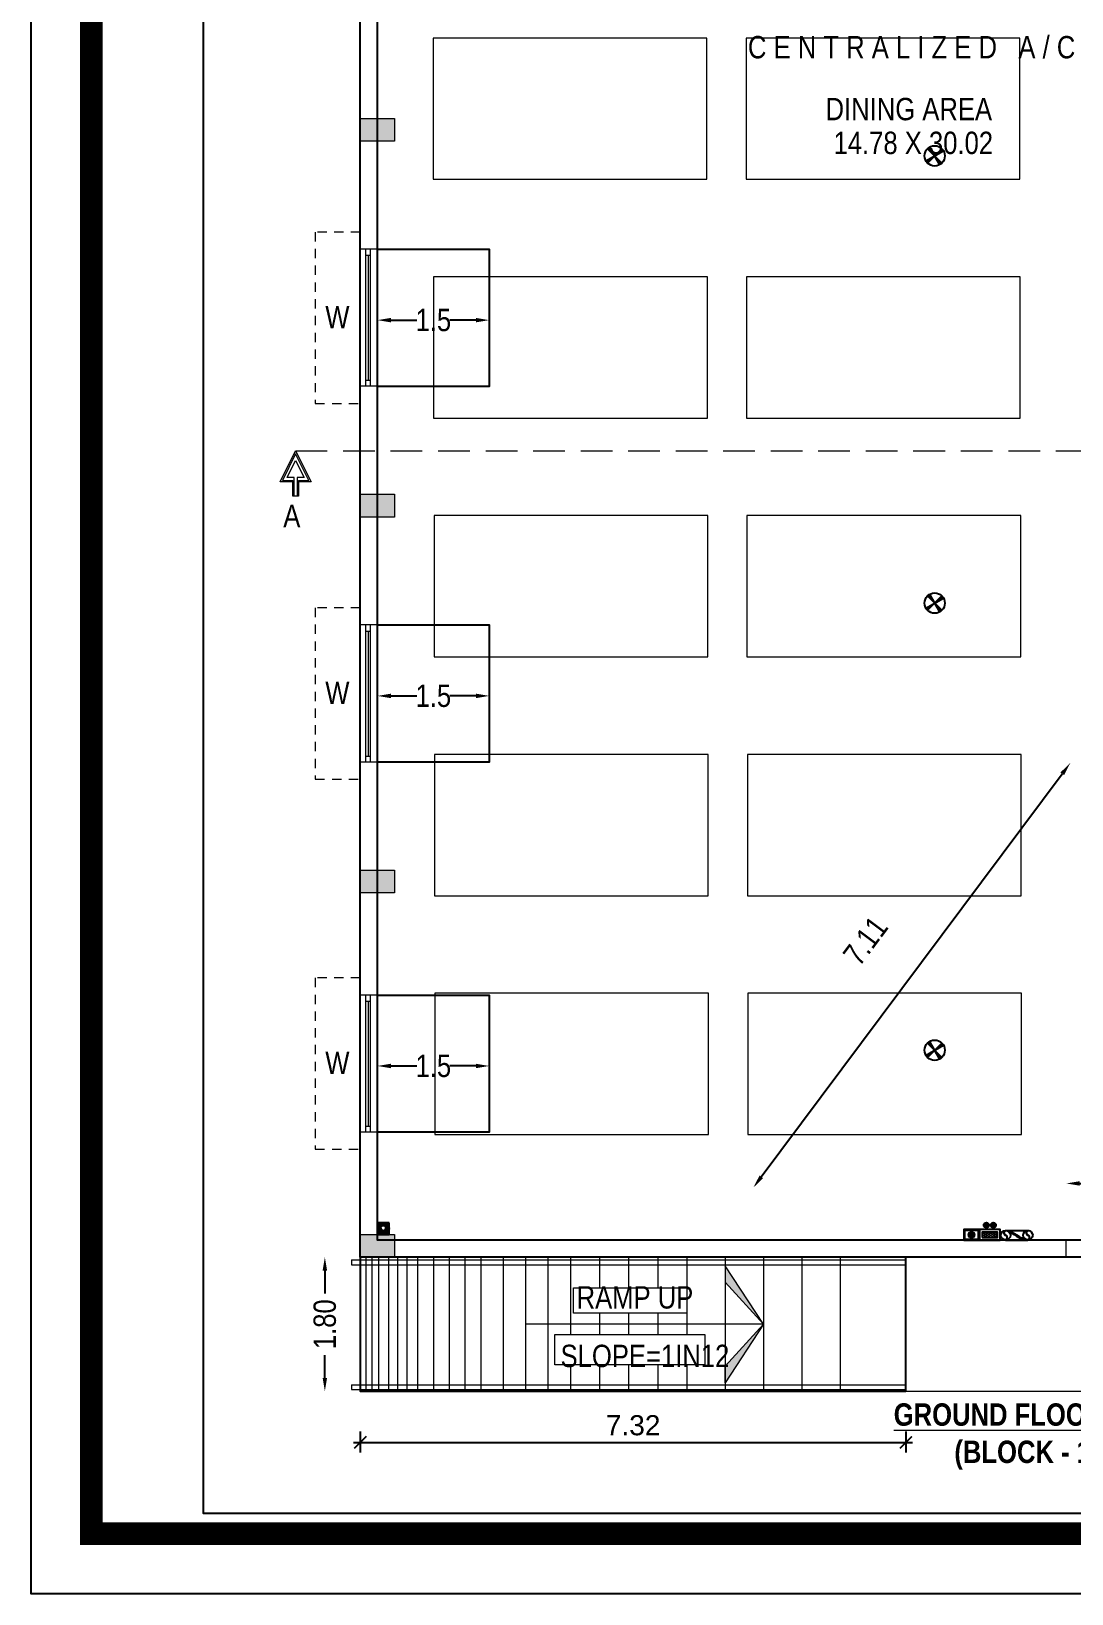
# Model space of a CAD drawing. Header units: metres. Extents: x 3750 to 6203, y 1588 to 3614.
# Drawn here: x 3750.25 to 3764.21, y 1603.83 to 1624.79 of the extents above; entities that cross this region are included whole.
import ezdxf

# ---------------------------------------------------------------- set-up
doc = ezdxf.new("R2010")
doc.units = ezdxf.units.M
doc.linetypes.add('DASHED', pattern=[0.75, 0.5, -0.25])
doc.linetypes.add('HIDDEN2', pattern=[0.1875, 0.125, -0.0625])
for name, color, linetype in [('00', 7, 'Continuous'), ('BLK_1_DA_RAMP_1', 1, 'Continuous'), ('BLK_1_FLR_0_CARPET_AREA', 14, 'Continuous'), ('BLK_1_FLR_0_EXIT_WIDTH_DOOR', 2, 'Continuous'), ('BLK_1_FLR_0_REGULAR_ROOM_1', 2, 'Continuous'), ('BLK_1_FLR_0_ROOF_AREA', 54, 'Continuous'), ('BLK_1_FLR_0_ROOM_1_LIGHT_VENTILATION_1', 2, 'Continuous'), ('DIST_EXIT', 7, 'Continuous'), ('SOLAR_PANEL', 3, 'Continuous'), ('VPORTS', 6, 'Continuous')]:
    doc.layers.add(name, color=color, linetype=linetype)
doc.styles.add('Arial-Bold', font='times.ttf')
doc.styles.get("Standard").update_dxf_attribs({"font": 'swissc.ttf'})
doc.styles.add('style2', font='swisscb.ttf')
doc.styles.add('style2a', font='swissc.ttf')
doc.styles.add('SVN', font='arial.ttf')
doc.dimstyles.new('ISO-25', dxfattribs={"dimtxt": 0.6, "dimasz": 0.18, "dimexe": 1.25, "dimexo": 0.625, "dimtad": 1, "dimdsep": 46, "dimtxsty": 'Standard', "dimcen": 0.18, "dimse1": 1, "dimse2": 1, "dimadec": 0, "dimazin": 0, "dimtfac": 1, "dimtmove": 0, "dimatfit": 3, "dimfxl": 0, "dimarcsym": 0})
doc.dimstyles.get("Standard").update_dxf_attribs({"dimtxt": 0.3, "dimasz": 0.18, "dimexe": 0.18, "dimexo": 0.0625, "dimgap": 0.09, "dimtad": 0, "dimzin": 0, "dimdsep": 46, "dimtxsty": 'style2a', "dimcen": 0.09, "dimse1": 1, "dimse2": 1, "dimadec": 0, "dimazin": 0, "dimtfac": 1, "dimtofl": 0, "dimtmove": 0, "dimatfit": 3, "dimfxl": 0, "dimtolj": 1, "dimtzin": 0, "dimarcsym": 0})
doc.dimstyles.new('STY', dxfattribs={"dimscale": 0.9, "dimtxt": 0.23, "dimasz": 0.18, "dimexe": 0.15, "dimexo": 0.6, "dimgap": 0.1, "dimtad": 1, "dimtih": 1, "dimtoh": 1, "dimzin": 0, "dimdsep": 46, "dimtxsty": 'Arial-Bold', "dimblk": 'CLOSEDBLANK', "dimcen": 0.09375, "dimdle": 0.1, "dimse1": 1, "dimse2": 1, "dimadec": 0, "dimazin": 0, "dimtfac": 1, "dimtmove": 2, "dimatfit": 2, "dimfxl": 0, "dimtolj": 1, "dimtzin": 0, "dimarcsym": 0})

# ---------------------------------------------------------------- blocks, each defined once
blk = doc.blocks.new('*D21')
at = {"layer": 'BLK_1_DA_RAMP_1', "color": 0, "lineweight": -2}
for p, q in [((3754.193945352749, 1608.164308479247), (3754.193945352749, 1607.858074713014)), ((3754.193945352749, 1606.724308479249), (3754.193945352749, 1607.030542245482))]:
    blk.add_line(p, q, dxfattribs=at)
at = {"layer": 'BLK_1_DA_RAMP_1', "color": 0}
for points in [[(3754.163945352749, 1608.164308479247), (3754.223945352749, 1608.164308479247), (3754.193945352749, 1608.344308479247)], [(3754.163945352749, 1606.724308479249), (3754.223945352749, 1606.724308479249), (3754.193945352749, 1606.544308479248)]]:
    blk.add_solid(points, dxfattribs=at)
at = {"layer": 'Defpoints', "color": 0}
for p in [(3754.669559610228, 1608.344308479247), (3754.193945352749, 1606.544308479248), (3754.669559610232, 1606.544308479248)]:
    blk.add_point(p, dxfattribs=at)
at = {"layer": 'BLK_1_DA_RAMP_1', "color": 0, "insert": (3754.193945352748, 1607.444308479246), "char_height": 0.3, "attachment_point": 5, "rotation": 90, "style": 'style2a'}
blk.add_mtext('\\A1;1.80', dxfattribs=at)
blk = doc.blocks.new('_ArchTick')
at = {"color": 0, "lineweight": 0, "const_width": 0.15}
blk.add_lwpolyline([(-0.5, -0.5), (0.5, 0.5)], dxfattribs=at)
blk = doc.blocks.new('*D47')
at = {"layer": 'BLK_1_DA_RAMP_1', "color": 0, "lineweight": -2}
for p, q in [((3754.669559610229, 1606.004308479248), (3754.669559610229, 1605.724414396261)), ((3761.989559610223, 1606.004308479248), (3761.989559610223, 1605.724414396261)), ((3754.579559610229, 1605.859414396261), (3762.079559610222, 1605.859414396261))]:
    blk.add_line(p, q, dxfattribs=at)
at = {"layer": 'Defpoints', "color": 0}
for p in [(3754.669559610229, 1606.544308479248), (3761.989559610223, 1606.544308479248), (3761.989559610223, 1605.859414396261)]:
    blk.add_point(p, dxfattribs=at)
at = {"layer": 'BLK_1_DA_RAMP_1', "color": 0, "lineweight": -2, "xscale": 0.162, "yscale": 0.162, "zscale": 0.162, "rotation": 180}
blk.add_blockref('_ArchTick', (3754.669559610229, 1605.859414396261), dxfattribs=at)
at = {"layer": 'BLK_1_DA_RAMP_1', "color": 0, "lineweight": -2, "xscale": 0.162, "yscale": 0.162, "zscale": 0.162}
blk.add_blockref('_ArchTick', (3761.989559610223, 1605.859414396261), dxfattribs=at)
at = {"layer": 'BLK_1_DA_RAMP_1', "color": 0, "insert": (3758.329559610225, 1606.087361190259), "char_height": 0.27, "attachment_point": 5, "style": 'SVN'}
blk.add_mtext('\\A1;7.32', dxfattribs=at)
blk = doc.blocks.new('*D300')
at = {"layer": 'Defpoints', "color": 0}
for p in [(3764.194159568339, 1614.973968614519), (3764.194159568339, 1614.973968614519), (3759.941972079883, 1609.277166737657)]:
    blk.add_point(p, dxfattribs=at)
at = {"layer": 'DIST_EXIT', "color": 0, "lineweight": -2}
blk.add_line((3760.049640980613, 1609.421414468367), (3764.086490667608, 1614.829720883809), dxfattribs=at)
at = {"layer": 'DIST_EXIT', "color": 0}
for points in [[(3764.062449379157, 1614.847665700597), (3764.11053195606, 1614.81177606702), (3764.194159568339, 1614.973968614519)], [(3760.025599692162, 1609.439359285156), (3760.073682269065, 1609.403469651579), (3759.941972079883, 1609.277166737657)]]:
    blk.add_solid(points, dxfattribs=at)
at = {"layer": 'DIST_EXIT', "color": 0, "insert": (3761.446218644458, 1612.589724733715), "char_height": 0.3, "attachment_point": 5, "rotation": 53.26172928693685}
blk.add_mtext('7.11', dxfattribs=at)
blk = doc.blocks.new('*D301')
at = {"layer": 'BLK_1_FLR_0_EXIT_WIDTH_DOOR', "color": 0, "lineweight": -2}
for p, q in [((3764.320286678358, 1609.333279176825), (3765.245968496537, 1609.333279176825)), ((3767.010286678355, 1609.333279176825), (3766.084604860174, 1609.333279176825))]:
    blk.add_line(p, q, dxfattribs=at)
at = {"layer": 'BLK_1_FLR_0_EXIT_WIDTH_DOOR', "color": 0}
for points in [[(3764.320286678358, 1609.363279176825), (3764.320286678358, 1609.303279176825), (3764.140286678357, 1609.333279176825)], [(3767.010286678355, 1609.363279176825), (3767.010286678355, 1609.303279176825), (3767.190286678353, 1609.333279176825)]]:
    blk.add_solid(points, dxfattribs=at)
at = {"layer": 'Defpoints', "color": 0}
for p in [(3767.190286678353, 1609.333279176825), (3764.140286678357, 1608.574308479246), (3767.190286678353, 1608.574308479246)]:
    blk.add_point(p, dxfattribs=at)
at = {"layer": 'BLK_1_FLR_0_EXIT_WIDTH_DOOR', "color": 0, "insert": (3765.665286678355, 1609.333279176825), "char_height": 0.3, "attachment_point": 5, "style": 'style2a'}
blk.add_mtext('\\A1;3.05', dxfattribs=at)
blk = doc.blocks.new('auto-sprinkler')
at = {"layer": '00'}
h = blk.add_hatch(color=161, dxfattribs=at)
h.dxf.hatch_style = 1
h.paths.add_polyline_path([(5.82e-14, -1.293e-13), (-0.0750000000000014, 0.1299038105677039, 0.0655434628151658), (-0.106066017177958, 0.1060660171780574)])
h.paths.add_polyline_path([(-1.805e-13, -6.54e-14), (0.1299038105676527, 0.0749999999999943, 0.0655434628153172), (0.1060660171779424, 0.1060660171780148)])
h.paths.add_polyline_path([(0.0749999999999432, -0.1299038105676598, 0.0655434628150144), (0.1060660171778358, -0.1060660171780774), (5.83e-14, -1.293e-13)])
h.paths.add_polyline_path([(-0.129903810567711, -0.0749999999999502, 0.0655434628151658), (-0.1060660171780645, -0.1060660171779068), (-1.804e-13, -6.53e-14)])
at = {"layer": '00', "color": 170}
for points in [[(-0.1299038105676409, -0.0749999999999098), (0.1299038105675827, 0.0749999999999538)], [(-0.1060660171781656, -0.1060660171780079), (0.1060660171777663, 0.1060660171778387)], [(0.1060660171777663, -0.1060660171780079), (-0.1060660171778245, 0.106066017177924)], [(0.0749999999999027, -0.1299038105675898), (-0.0749999999999609, 0.1299038105676338)]]:
    blk.add_lwpolyline(points, dxfattribs=at)
blk.add_circle((-2.91e-14, 2.2e-14), 0.15, dxfattribs=at)
blk = doc.blocks.new('siern')
blk.add_hatch(color=5).paths.add_polyline_path([(-0.1593222198534196, 4.061119889346909, -0.050918795279975), (-2.084215844903134, 0.0151086477926867, 0.0925672966546958), (-4.033540109677136, -4.074294274310353, -0.0032073073232835), (-4.026732467605971, -4.061119889249931, -0.0483688946395163), (-3.836825126619751, -3.704532133112332, -0.0178884246563004), (-1.736111600250296, -0.1050856800138717, 0.1175623139878069)])
at = {"layer": 'VPORTS', "lineweight": 18}
h = blk.add_hatch(color=20, dxfattribs=at)
edge = h.paths.add_edge_path()
edge.add_arc((-3.003242993894826, 5.125836620620271), 1.15591213153334, 152.305571092109, 342.6944289075761)
edge.add_arc((-1.069537870018141, 4.324869732675344), 0.947658435111645, -16.15980825423901, 151.159808253957, ccw=False)
edge.add_arc((-1.182811693612317, 4.598336933856721), 1.155912131525198, 332.3055710921348, 522.6944289076076)
edge.add_arc((-3.116516817488141, 5.399303821803434), 0.9476584351198534, 163.8401917457499, 331.159808253898, ccw=False)
h = blk.add_hatch(color=20, dxfattribs=at)
edge = h.paths.add_edge_path()
edge.add_arc((-3.003242993894497, -4.598336933864606), 1.155912131531942, 152.3055710922763, 342.6944289077433)
edge.add_arc((-1.069537870018141, -5.399303821805893), 0.947658435111645, -16.15980825423901, 151.159808253957, ccw=False)
edge.add_arc((-1.182811693611987, -5.125836620620876), 1.155912131526594, 332.3055710919675, 522.6944289074403)
edge.add_arc((-3.116516817488947, -4.324869732677806), 0.9476584351170516, 163.8401917461589, 331.1598082543069, ccw=False)
at = {"color": 1}
for points in [[(-4.186054687499563, -4.862086777240619), (-4.186054687499563, 4.862086777240619)], [(0, -4.862086777240619), (0, 4.862086777240619)]]:
    blk.add_lwpolyline(points, dxfattribs=at)
at = {"color": 5}
blk.add_lwpolyline([(-0.1593222198534196, 4.061119889346909, -0.050918795279975), (-2.084215844903134, 0.0151086477926867, 0.0925672966540532), (-4.033540109669047, -4.074294274279964, -0.0196862209365316), (-1.736111600250296, -0.1050856800138717, 0.1175623139878069)], format="xyb", close=True, dxfattribs=at)
at = {"layer": 'VPORTS', "color": 251, "lineweight": 18}
for points in [[(-4.026732467633336, 5.663053665186451, 1.095032819744272), (-1.899656831361426, 4.781990088442399, -0.8950427931265029), (-0.159322219880778, 4.061119889294785, 1.095032819744327), (-2.286397856138135, 4.942183466031565, -0.8950427931261273)], [(-4.026732467633336, -4.061119889302061, 1.095032819744272), (-1.899656831361426, -4.942183466038841, -0.8950427931265029), (-0.159322219880778, -5.663053665186451, 1.095032819744327), (-2.286397856138135, -4.781990088442399, -0.8950427931261273)]]:
    blk.add_lwpolyline(points, format="xyb", close=True, dxfattribs=at)
at = {"layer": 'VPORTS'}
for centre in [(-2.093027343749779, 4.862086777240619), (-2.093027343749779, -4.862086777240619)]:
    blk.add_circle(centre, 2.09302734375, dxfattribs=at)
at = {"layer": 'VPORTS', "lineweight": 18}
blk.add_circle((-2.093027343749779, -4.862086777240619), 2.09302734375, dxfattribs=at)
blk = doc.blocks.new('EmerLight')
h = blk.add_hatch(color=1)
edge = h.paths.add_edge_path()
edge.add_arc((0, 12.75), 2.25, 0, 360)
h = blk.add_hatch(color=1)
edge = h.paths.add_edge_path()
edge.add_arc((6, 12.75), 2.25, 0, 360)
at = {"lineweight": 18}
h = blk.add_hatch(dxfattribs=at)
h.set_pattern_fill('HONEY', color=145, scale=7.5, style=0)
h.set_pattern_definition([(0, (-23575.41711731013, -1310.215376773727), (1.40625, 0.8118988124999997), [0.9375, -1.875]), (120, (-23575.41711731013, -1310.215376773727), (-1.406249996927416, 0.8118988178218671), [0.9374999999999996, -1.874999999999999]), (59.99999999999999, (-23575.41711731013, -1310.215376773727), (3.0725816e-09, 1.623797630321865), [-1.875, 0.9375])])
h.paths.add_polyline_path([(-3.75, 2.25), (9.75, 2.25), (9.75, 6.75), (-3.75, 6.75)])
for points in [[(-0.375, 9), (0.375, 9), (0.375, 10.53147008133764, -0.083920216900384), (-0.375, 10.53147008133764)], [(6.375, 10.53147008133764, -0.083920216900384), (5.625, 10.53147008133764), (5.625, 9), (6.375, 9)]]:
    blk.add_hatch(color=171).paths.add_polyline_path(points)
at = {"color": 5}
for points in [[(-6, 0), (12, 0), (12, 9), (-6, 9)], [(-3.75, 2.25), (9.75, 2.25), (9.75, 6.75), (-3.75, 6.75)]]:
    blk.add_lwpolyline(points, close=True, dxfattribs=at)
at = {"color": 171}
for points in [[(-0.375, 10.53147008133766), (-0.375, 9)], [(0.375, 10.53147008133766), (0.375, 9)], [(5.625, 10.53147008133766), (5.625, 9)], [(6.375, 10.53147008133766), (6.375, 9)]]:
    blk.add_lwpolyline(points, dxfattribs=at)
at = {"color": 1}
for centre in [(0, 12.75), (6, 12.75)]:
    blk.add_circle(centre, 2.25, dxfattribs=at)
blk = doc.blocks.new('switch1')
for points in [[(-7.875, 10.34466991411068), (-7.5, 9.96966991411068), (-7.5, 2.030330085889318), (-7.875, 1.655330085889318)], [(7.344669914111362, 10.87500000000051), (6.969669914111362, 10.5), (-6.969669914111362, 10.50000000000051), (-7.344669914111362, 10.875)], [(-7.344669914111362, 1.124999999999487), (-6.969669914111362, 1.5), (6.969669914111362, 1.499999999999485), (7.344669914111362, 1.125)], [(7.875, 1.655330085889318), (7.5, 2.030330085889318), (7.5, 9.96966991411068), (7.875, 10.34466991411068)]]:
    blk.add_hatch(color=254).paths.add_polyline_path(points)
h = blk.add_hatch(color=20)
edge = h.paths.add_edge_path()
edge.add_arc((0, 6), 3.75, 0, 360)
edge = h.paths.add_edge_path(flags=17)
edge.add_arc((0, 6), 2.25, 0, 360)
h = blk.add_hatch()
h.set_pattern_fill('ANSI31', color=1, scale=0.3, style=0)
h.set_pattern_definition([(45, (0, 0), (-0.6735192090801866, 0.6735192090801866), [])])
edge = h.paths.add_edge_path()
edge.add_arc((0, 6), 2.25, 0, 360)
at = {"color": 7, "lineweight": 25}
blk.add_lwpolyline([(-9, 0), (9, 0), (9, 12), (-9, 12)], close=True, dxfattribs=at)
at = {"color": 7, "lineweight": 20}
for points in [[(-7.875, 10.34466991411068), (-7.5, 9.96966991411068), (-7.5, 2.030330085889318), (-7.875, 1.655330085889318)], [(7.344669914111362, 10.87500000000051), (6.969669914111362, 10.5), (-6.969669914111362, 10.50000000000051), (-7.344669914111362, 10.875)], [(-7.344669914111362, 1.124999999999487), (-6.969669914111362, 1.5), (6.969669914111362, 1.499999999999485), (7.344669914111362, 1.125)], [(7.875, 1.655330085889318), (7.5, 2.030330085889318), (7.5, 9.96966991411068), (7.875, 10.34466991411068)]]:
    blk.add_lwpolyline(points, close=True, dxfattribs=at)
at = {"color": 20, "lineweight": 5}
for radius in [3.75, 2.25]:
    blk.add_circle((0, 6), radius, dxfattribs=at)
blk = doc.blocks.new('firehose')
for color, points in [(1, [(17.86590924663701, -33.80699138375383, -0.116019250224305), (19.87579712504467, -42.77884124641268, 8.409187339897612), (14.59864054587834, -51.09568462217719), (14.77462580959121, -50.77462580962811, 0.1304771358826283), (16.87429619267437, -42.26563069466236, -8.334124280871839)]), (1, [(14.77462580960812, -50.77462580959722), (16.97056274847867, -52.97056274847321, 1.016121270503578), (-17.69770766127203, -32.71501239939127, 0.1199886114363758), (-17.22691750119171, -41.21855472397618, -1.237160893247075)]), (46, [(11.7215557009913, -56.1764135710655), (11.1782557328388, -55.44013883738443), (13.28999017388378, -53.48312164735034), (14.77462580960855, -50.77462580959764), (16.97056274848546, -52.97056274848), (14.64841727244311, -54.01667111922507)])]:
    blk.add_hatch(color=color).paths.add_polyline_path(points)
at = {"color": 240}
blk.add_lwpolyline([(-36, -72), (36, -72), (36, 0), (-36, 0)], close=True, dxfattribs=at)
at = {"color": 46}
blk.add_lwpolyline([(11.7215557009913, -56.1764135710655), (11.1782557328388, -55.44013883738443), (13.28999017388378, -53.48312164735034), (14.77462580960855, -50.77462580959764), (16.97056274848546, -52.97056274848), (14.64841727244311, -54.01667111922507)], close=True, dxfattribs=at)
at = {"color": 240}
for radius in [36, 33, 30, 27, 24]:
    blk.add_circle((0, -36), radius, dxfattribs=at)
for centre, radius, start, end in [((0, -36), 21, 341.1675392881562, 315.0000000001473), ((0, -36), 18, 6.997948917371504, 339.6294282853439), ((-0.2015950538298057, -42.56555608450435), 20.07852502711841, 328.7873606831993, 150.6199113101466), ((-0.2015950538298057, -42.56555608450435), 17.0785250271184, 331.2710783775393, 175.476322851673)]:
    blk.add_arc(centre, radius, start, end, dxfattribs=at)
blk = doc.blocks.new('*D544')
at = {"layer": 'BLK_1_FLR_0_ROOM_1_LIGHT_VENTILATION_1', "color": 0, "lineweight": -2}
for p, q in [((3755.079559610229, 1615.874973160168), (3755.426605064775, 1615.874973160168)), ((3756.21955961023, 1615.874973160168), (3755.872514155684, 1615.874973160168))]:
    blk.add_line(p, q, dxfattribs=at)
at = {"layer": 'BLK_1_FLR_0_ROOM_1_LIGHT_VENTILATION_1', "color": 0}
for points in [[(3755.079559610229, 1615.904973160168), (3755.079559610229, 1615.844973160168), (3754.89955961023, 1615.874973160168)], [(3756.21955961023, 1615.904973160168), (3756.21955961023, 1615.844973160168), (3756.39955961023, 1615.874973160168)]]:
    blk.add_solid(points, dxfattribs=at)
at = {"layer": 'Defpoints', "color": 0}
for p in [(3754.89955961023, 1615.906409698446), (3754.89955961023, 1615.874973160168), (3756.39955961023, 1615.906409698446)]:
    blk.add_point(p, dxfattribs=at)
at = {"layer": 'BLK_1_FLR_0_ROOM_1_LIGHT_VENTILATION_1', "color": 0, "insert": (3755.64955961023, 1615.874973160168), "char_height": 0.3, "attachment_point": 5}
blk.add_mtext('1.5', dxfattribs=at)
blk = doc.blocks.new('*D545')
at = {"layer": 'BLK_1_FLR_0_ROOM_1_LIGHT_VENTILATION_1', "color": 0, "lineweight": -2}
for p, q in [((3755.079559610229, 1610.909506645905), (3755.426605064775, 1610.909506645905)), ((3756.21955961023, 1610.909506645905), (3755.872514155684, 1610.909506645905))]:
    blk.add_line(p, q, dxfattribs=at)
at = {"layer": 'BLK_1_FLR_0_ROOM_1_LIGHT_VENTILATION_1', "color": 0}
for points in [[(3755.079559610229, 1610.939506645905), (3755.079559610229, 1610.879506645905), (3754.89955961023, 1610.909506645905)], [(3756.21955961023, 1610.939506645905), (3756.21955961023, 1610.879506645905), (3756.39955961023, 1610.909506645905)]]:
    blk.add_solid(points, dxfattribs=at)
at = {"layer": 'Defpoints', "color": 0}
for p in [(3754.89955961023, 1610.940943184185), (3756.39955961023, 1610.940943184185), (3754.89955961023, 1610.909506645905)]:
    blk.add_point(p, dxfattribs=at)
at = {"layer": 'BLK_1_FLR_0_ROOM_1_LIGHT_VENTILATION_1', "color": 0, "insert": (3755.64955961023, 1610.909506645905), "char_height": 0.3, "attachment_point": 5}
blk.add_mtext('1.5', dxfattribs=at)
blk = doc.blocks.new('*D546')
at = {"layer": 'BLK_1_FLR_0_ROOM_1_LIGHT_VENTILATION_1', "color": 0, "lineweight": -2}
for p, q in [((3755.079578206359, 1620.916639826833), (3755.426623660906, 1620.916639826833)), ((3756.219578206361, 1620.916639826833), (3755.872532751816, 1620.916639826833))]:
    blk.add_line(p, q, dxfattribs=at)
at = {"layer": 'BLK_1_FLR_0_ROOM_1_LIGHT_VENTILATION_1', "color": 0}
for points in [[(3755.079578206359, 1620.946639826833), (3755.079578206359, 1620.886639826833), (3754.899578206361, 1620.916639826833)], [(3756.219578206361, 1620.946639826833), (3756.219578206361, 1620.886639826833), (3756.399578206361, 1620.916639826833)]]:
    blk.add_solid(points, dxfattribs=at)
at = {"layer": 'Defpoints', "color": 0}
for p in [(3754.899578206361, 1620.948076365112), (3754.899578206361, 1620.916639826833), (3756.399578206361, 1620.948076365112)]:
    blk.add_point(p, dxfattribs=at)
at = {"layer": 'BLK_1_FLR_0_ROOM_1_LIGHT_VENTILATION_1', "color": 0, "insert": (3755.649578206361, 1620.916639826833), "char_height": 0.3, "attachment_point": 5}
blk.add_mtext('1.5', dxfattribs=at)

msp = doc.modelspace()

# ---------------------------------------------------------------- hatches: boundary and pattern name
at = {"lineweight": 18, "ltscale": 10}
h = msp.add_hatch(color=256, dxfattribs=at)
h.dxf.hatch_style = 1
h.paths.add_polyline_path([(3754.669559610235, 1623.621708784054), (3754.669559610235, 1623.316908174436), (3755.126760524639, 1623.316908174436), (3755.126760524639, 1623.621708784054)])
h = msp.add_hatch(color=256, dxfattribs=at)
h.dxf.hatch_style = 1
h.paths.add_polyline_path([(3754.669559610229, 1618.580042117389), (3754.669559610229, 1618.27524150777), (3755.126760524632, 1618.27524150777), (3755.126760524632, 1618.580042117389)])
h = msp.add_hatch(color=256, dxfattribs=at)
h.dxf.hatch_style = 1
h.paths.add_polyline_path([(3754.669559610229, 1613.538375450723), (3754.669559610229, 1613.233574841103), (3755.126760524632, 1613.233574841103), (3755.126760524632, 1613.538375450723)])
h = msp.add_hatch(color=256, dxfattribs=at)
h.dxf.hatch_style = 1
h.paths.add_polyline_path([(3754.669559610234, 1608.649109088865), (3754.669559610234, 1608.344308479247), (3755.126760524637, 1608.344308479247), (3755.126760524637, 1608.649109088865)])
at = {"linetype": 'Continuous', "lineweight": 18}
h = msp.add_hatch(color=256, dxfattribs=at)
h.dxf.hatch_style = 1
h.paths.add_polyline_path([(3760.080107906259, 1607.44430847925), (3759.566126970771, 1608.225927446246), (3759.566126970776, 1608.007790364242)])
h.paths.add_polyline_path([(3760.080107906259, 1607.44430847925), (3759.566126970771, 1606.880826594248), (3759.566126970771, 1606.656307575101)])

# ---------------------------------------------------------------- linework, layer by layer
for p, q in [((3754.669559610226, 1657.114307443819), (3754.669559610226, 1608.344308479247)), ((3754.899559610223, 1650.55430744382), (3754.899559610225, 1608.574308479246)), ((3754.899559610225, 1608.574308479246), (3764.140286678362, 1608.574308479246)), ((3764.140286678357, 1608.344308479247), (3764.140286678357, 1608.574308479246)), ((3754.549815492158, 1608.307264128691), (3761.989559610223, 1608.307264128687)), ((3754.549815492158, 1608.307264128691), (3754.549815492158, 1608.242152789911)), ((3754.549815492158, 1608.242152789911), (3761.989559610223, 1608.242152789911)), ((3754.669559610226, 1608.344308479247), (3769.90558704227, 1608.344308479247)), ((3754.669559610229, 1608.344308479247), (3761.989559610223, 1608.344308479247)), ((3754.669559610226, 1608.344308479247), (3754.669559610229, 1606.544308479248)), ((3754.745458090394, 1608.344308479247), (3754.745458090394, 1606.544308479248)), ((3754.823591696921, 1608.344308479247), (3754.823591696921, 1606.544308479248)), ((3754.912887247245, 1608.344308479247), (3754.912887247245, 1606.544308479248)), ((3755.046830572734, 1608.344308479247), (3755.046830572734, 1606.544308479248)), ((3755.169611954416, 1608.344308479247), (3755.169611954416, 1606.544308479248)), ((3755.292393336109, 1608.344308479247), (3755.292393336109, 1606.544308479248)), ((3755.437498605382, 1608.344308479247), (3755.437498605382, 1606.544308479248)), ((3755.649575537399, 1608.344308479247), (3755.649575537399, 1606.544308479248)), ((3755.861652469415, 1608.344308479247), (3755.861652469415, 1606.544308479248)), ((3756.073729401432, 1608.344308479247), (3756.073729401432, 1606.544308479248)), ((3756.28580633345, 1608.344308479247), (3756.28580633345, 1606.544308479248)), ((3756.586191705115, 1608.344308479247), (3756.586191705115, 1606.544308479248)), ((3756.88657707678, 1608.344308479247), (3756.88657707678, 1606.544308479248)), ((3757.186962448447, 1608.344308479247), (3757.186962448447, 1606.544308479248)), ((3757.487347820113, 1608.344308479247), (3757.487347820113, 1607.306385192702)), ((3757.878547373906, 1608.344308479247), (3757.878547373906, 1607.933769958459)), ((3758.269746927698, 1608.344308479247), (3758.269746927698, 1607.933769958459)), ((3758.66094648149, 1608.344308479247), (3758.66094648149, 1607.933769958459)), ((3759.052146035283, 1608.344308479247), (3759.052146035283, 1607.306385192702)), ((3759.566126970771, 1608.344308479247), (3759.566126970771, 1606.544308479248)), ((3760.080107906259, 1607.44430847925), (3759.566126970771, 1608.225927446246)), ((3760.080107906259, 1608.344308479247), (3760.080107906259, 1606.544308479248)), ((3760.594088841747, 1608.344308479247), (3760.594088841747, 1606.544308479248)), ((3761.108069777235, 1608.344308479247), (3761.108069777235, 1606.544308479248)), ((3761.989559610223, 1608.344308479247), (3761.989559610223, 1606.544308479248)), ((3759.566126970776, 1608.007790364242), (3760.080107906259, 1607.44430847925)), ((3757.878547373906, 1607.591356451508), (3757.878547373906, 1607.306385192702)), ((3758.269746927698, 1607.591356451508), (3758.269746927698, 1607.306385192702)), ((3758.66094648149, 1607.591356451508), (3758.66094648149, 1607.306385192702)), ((3760.080107906259, 1607.44430847925), (3756.88657707678, 1607.44430847925)), ((3760.080107906259, 1607.44430847925), (3759.566126970771, 1606.656307575101)), ((3759.566126970776, 1606.880826594252), (3760.080107906259, 1607.44430847925)), ((3757.487347820113, 1606.897341715167), (3757.487347820113, 1606.544308479248)), ((3757.878547373906, 1606.897341715167), (3757.878547373906, 1606.544308479248)), ((3758.269746927698, 1606.897341715167), (3758.269746927698, 1606.544308479248)), ((3758.66094648149, 1606.897341715167), (3758.66094648149, 1606.544308479248)), ((3759.052146035283, 1606.897341715167), (3759.052146035283, 1606.544308479248)), ((3759.566126970771, 1606.656307575101), (3759.566126970776, 1606.880826594252)), ((3754.549815492158, 1606.632946989941), (3761.989559610223, 1606.632946989941)), ((3754.549815492158, 1606.632946989941), (3754.549815492158, 1606.567835651162)), ((3754.549815492158, 1606.567835651162), (3761.989559610223, 1606.567835651162)), ((3754.669559610229, 1606.544308479248), (3761.989559610223, 1606.544308479248)), ((3761.989559610223, 1606.544308479248), (3769.448386127864, 1606.544308479248))]:
    msp.add_line(p, q, dxfattribs=at)
at = {"lineweight": 18}
for p, q in [((3754.899578206361, 1621.868076365112), (3754.670977749162, 1621.868076365112)), ((3754.743543379778, 1620.028873926712), (3754.743543379778, 1621.868076365112)), ((3754.807541470138, 1620.028873926712), (3754.807541470138, 1621.868076365112)), ((3754.743543379778, 1621.786866213928), (3754.807541470138, 1621.786866213928)), ((3754.899578206361, 1620.028873926712), (3754.670977749162, 1620.028873926712)), ((3754.743543379778, 1620.110084077895), (3754.807541470138, 1620.110084077895)), ((3754.899578206361, 1616.826409698446), (3754.670977749162, 1616.826409698446)), ((3754.743543379778, 1614.987207260045), (3754.743543379778, 1616.826409698446)), ((3754.807541470138, 1614.987207260045), (3754.807541470138, 1616.826409698446)), ((3754.743543379778, 1616.745199547263), (3754.807541470138, 1616.745199547263)), ((3754.899578206361, 1614.987207260045), (3754.670977749162, 1614.987207260045)), ((3754.743543379778, 1615.068417411229), (3754.807541470138, 1615.068417411229)), ((3754.899578206385, 1611.860943184185), (3754.670977749184, 1611.860943184185)), ((3754.743543379799, 1610.021740745783), (3754.743543379799, 1611.860943184185)), ((3754.743543379799, 1611.779733033001), (3754.807541470159, 1611.779733033001)), ((3754.807541470159, 1610.021740745783), (3754.807541470159, 1611.860943184185)), ((3754.743543379799, 1610.102950896967), (3754.807541470159, 1610.102950896967)), ((3754.899578206385, 1610.021740745783), (3754.670977749184, 1610.021740745783))]:
    msp.add_line(p, q, dxfattribs=at)
at = {"linetype": 'ByBlock', "lineweight": 18}
for p, q in [((3753.594315643853, 1618.748120733549), (3753.80131890198, 1619.162127249801)), ((3753.80131890198, 1619.162127249801), (3754.009563893323, 1618.747353300214)), ((3753.7629472353, 1618.747353300214), (3753.593073910635, 1618.747353300214)), ((3753.7629472353, 1618.553832975885), (3753.7629472353, 1618.747353300214)), ((3754.009563893323, 1618.747353300214), (3753.839690568646, 1618.747353300214)), ((3753.839690568646, 1618.747353300214), (3753.839690568646, 1618.553832975885)), ((3753.839690568646, 1618.553832975885), (3753.7629472353, 1618.553832975885))]:
    msp.add_line(p, q, dxfattribs=at)
at = {"linetype": 'DASHED', "lineweight": 18, "ltscale": 0.85}
msp.add_line((3753.80131890198, 1619.162127249801), (3772.001807446992, 1619.162127249801), dxfattribs=at)
for points in [[(3750.254882506671, 1603.828065971189), (3750.254882506671, 1687.717815971189), (3868.857632506671, 1687.717815971189), (3868.857632506671, 1603.828065971189)], [(3750.254882506671, 1687.717691373953), (3868.857632506671, 1687.717566776717), (3868.857632506671, 1603.828065971189), (3750.254882506671, 1603.828190568425)]]:
    msp.add_lwpolyline(points, close=True)
at = {"const_width": 0.3035954407884729}
msp.add_lwpolyline([(3751.05946406353, 1604.632772125284), (3868.053050949807, 1604.632647528048), (3868.053050949807, 1686.912985219856), (3751.05946406353, 1686.913109817092)], close=True, dxfattribs=at)
at = {"ltscale": 0.01}
msp.add_lwpolyline([(3752.565897397365, 1661.688118417923), (3773.537402834164, 1661.688118417923), (3773.537402834164, 1604.90315768176), (3752.565897397365, 1604.90315768176)], close=True, dxfattribs=at)
at = {"lineweight": 18, "ltscale": 10}
for points in [[(3754.669559610235, 1623.621708784054), (3755.126760524639, 1623.621708784054), (3755.126760524639, 1623.316908174436), (3754.669559610235, 1623.316908174436)], [(3754.669559610229, 1618.580042117389), (3755.126760524632, 1618.580042117389), (3755.126760524632, 1618.27524150777), (3754.669559610229, 1618.27524150777)], [(3754.669559610229, 1613.538375450723), (3755.126760524632, 1613.538375450723), (3755.126760524632, 1613.233574841103), (3754.669559610229, 1613.233574841103)], [(3754.669559610234, 1608.649109088865), (3755.126760524637, 1608.649109088865), (3755.126760524637, 1608.344308479247), (3754.669559610234, 1608.344308479247)]]:
    msp.add_lwpolyline(points, close=True, dxfattribs=at)
at = {"linetype": 'HIDDEN2', "lineweight": 18}
for points in [[(3754.66957820636, 1622.098076365112), (3754.065687224883, 1622.098076365112), (3754.065687224883, 1619.798873926711), (3754.66957820636, 1619.798873926711)], [(3754.66957820636, 1617.056409698445), (3754.065687224883, 1617.056409698445), (3754.065687224883, 1614.757207260046), (3754.66957820636, 1614.757207260046)], [(3754.669578206382, 1612.090943184184), (3754.065687224905, 1612.090943184184), (3754.065687224905, 1609.791740745784), (3754.669578206382, 1609.791740745784)]]:
    msp.add_lwpolyline(points, dxfattribs=at)
at = {"lineweight": 18, "const_width": 0.0190500381}
for points in [[(3754.77554242496, 1620.110084077895), (3754.77554242496, 1621.786866213928)], [(3754.77554242496, 1615.068417411229), (3754.77554242496, 1616.745199547263)], [(3754.775542424982, 1610.102950896967), (3754.775542424982, 1611.779733033001)]]:
    msp.add_lwpolyline(points, dxfattribs=at)
at = {"linetype": 'ByBlock', "lineweight": 18}
for points in [[(3753.80131890198, 1619.120942455356), (3753.624117241074, 1618.766539133552), (3753.7629472353, 1618.766539133552), (3753.7629472353, 1618.748120733549)], [(3753.839690568646, 1618.747353300214), (3753.839690568646, 1618.766539133552), (3753.97852056288, 1618.766539133552), (3753.80131890198, 1619.120942455356)], [(3753.782133068643, 1618.553832975885), (3753.782133068643, 1618.804910800224), (3753.686203901955, 1618.804910800224), (3753.80131890198, 1619.035140800266), (3753.916433901992, 1618.804910800224), (3753.820504735312, 1618.804910800224), (3753.820504735312, 1618.785724966889), (3753.820504735312, 1618.553832975885)]]:
    msp.add_lwpolyline(points, dxfattribs=at)
at = {"linetype": 'Continuous', "lineweight": 18}
for points in [[(3757.531442477338, 1607.933769958459), (3759.052146035286, 1607.933769958459), (3759.052146035286, 1607.591356451508), (3757.531442477338, 1607.591356451508)], [(3757.277451307426, 1607.306385192702), (3759.291005221895, 1607.306385192702), (3759.291005221895, 1606.897341715167), (3757.277451307426, 1606.897341715167)]]:
    msp.add_lwpolyline(points, close=True, dxfattribs=at)
at = {"layer": 'BLK_1_DA_RAMP_1'}
msp.add_lwpolyline([(3761.989559610223, 1608.344308479247), (3754.669559610229, 1608.344308479247), (3754.669559610229, 1606.544308479248), (3761.989559610223, 1606.544308479248)], close=True, dxfattribs=at)
at = {"layer": 'BLK_1_FLR_0_CARPET_AREA'}
msp.add_lwpolyline([(3769.675587042267, 1608.574308479246), (3754.899559610223, 1608.574308479246), (3754.899559610223, 1638.594308479242), (3769.675587042267, 1638.594308479242)], close=True, dxfattribs=at)
at = {"layer": 'BLK_1_FLR_0_REGULAR_ROOM_1', "color": 2}
msp.add_lwpolyline([(3769.675587042267, 1608.574308479246), (3754.899559610223, 1608.574308479246), (3754.899559610223, 1638.594308479242), (3769.675587042267, 1638.594308479242)], close=True, dxfattribs=at)
at = {"layer": 'BLK_1_FLR_0_ROOF_AREA', "ltscale": 0.01}
msp.add_lwpolyline([(3754.669559610226, 1657.114307443819), (3768.385587042266, 1657.114307443813), (3768.385587042266, 1638.824308479243), (3769.90558704227, 1638.824308479243), (3769.905587042271, 1608.344308479247), (3754.669559610225, 1608.344308479247)], close=True, dxfattribs=at)
at = {"layer": 'BLK_1_FLR_0_ROOM_1_LIGHT_VENTILATION_1'}
for points in [[(3754.899578206361, 1621.868076365112), (3756.399578206361, 1621.868076365112), (3756.399578206361, 1620.028076365112), (3754.899578206361, 1620.028076365112)], [(3754.89955961023, 1616.826409698446), (3756.39955961023, 1616.826409698446), (3756.39955961023, 1614.986409698447), (3754.89955961023, 1614.986409698447)], [(3754.89955961023, 1611.860943184185), (3756.39955961023, 1611.860943184185), (3756.39955961023, 1610.020943184184), (3754.89955961023, 1610.020943184184)]]:
    msp.add_lwpolyline(points, close=True, dxfattribs=at)
at = {"layer": 'SOLAR_PANEL', "color": 3, "linetype": 'ByBlock', "lineweight": 18}
for points in [[(3755.647964509404, 1622.806134051959), (3759.319964509407, 1622.806134051959), (3759.319964509407, 1624.702134051959), (3755.647964509404, 1624.702134051959), (3755.647964509404, 1622.806134051959)], [(3759.845632158543, 1622.806134051959), (3763.517632158547, 1622.806134051959), (3763.517632158547, 1624.702134051959), (3759.845632158543, 1624.702134051959), (3759.845632158543, 1622.806134051959)], [(3755.653644415487, 1619.602184705145), (3759.32564441549, 1619.602184705145), (3759.32564441549, 1621.498184705145), (3755.653644415487, 1621.498184705145), (3755.653644415487, 1619.602184705145)], [(3759.851312064626, 1619.602184705145), (3763.523312064629, 1619.602184705145), (3763.523312064629, 1621.498184705145), (3759.851312064626, 1621.498184705145), (3759.851312064626, 1619.602184705145)], [(3755.65932432157, 1616.398235358331), (3759.331324321574, 1616.398235358331), (3759.331324321574, 1618.294235358331), (3755.65932432157, 1618.294235358331), (3755.65932432157, 1616.398235358331)], [(3759.856991970711, 1616.398235358331), (3763.528991970713, 1616.398235358331), (3763.528991970713, 1618.294235358331), (3759.856991970711, 1618.294235358331), (3759.856991970711, 1616.398235358331)], [(3755.665004227652, 1613.194286011517), (3759.337004227657, 1613.194286011517), (3759.337004227657, 1615.090286011517), (3755.665004227652, 1615.090286011517), (3755.665004227652, 1613.194286011517)], [(3759.862671876792, 1613.194286011517), (3763.534671876796, 1613.194286011517), (3763.534671876796, 1615.090286011517), (3759.862671876792, 1615.090286011517), (3759.862671876792, 1613.194286011517)], [(3755.670684133735, 1609.990336664704), (3759.34268413374, 1609.990336664704), (3759.34268413374, 1611.886336664704), (3755.670684133735, 1611.886336664704), (3755.670684133735, 1609.990336664704)], [(3759.868351782876, 1609.990336664704), (3763.540351782879, 1609.990336664704), (3763.540351782879, 1611.886336664704), (3759.868351782876, 1611.886336664704), (3759.868351782876, 1609.990336664704)]]:
    msp.add_lwpolyline(points, dxfattribs=at)

# ---------------------------------------------------------------- block references
for name, p, xscale, yscale, zscale in [('auto-sprinkler', (3762.375414450447, 1623.120313598993), 0.9078596091205212, 0.9078596091205212, 0.9078596091205212), ('auto-sprinkler', (3762.375414450447, 1617.120313598993), 0.9078596091205212, 0.9078596091205212, 0.9078596091205212), ('auto-sprinkler', (3762.375414450447, 1611.120313598993), 0.9078596091205212, 0.9078596091205212, 0.9078596091205212), ('switch1', (3762.870109385441, 1608.574308479246), 0.0117463396757522, 0.0117463396757522, 0.0117463396757522), ('EmerLight', (3763.06893459293, 1608.574308479246), 0.0155180250680052, 0.0155180250680052, 0.0155180250680052)]:
    msp.add_blockref(name, p, dxfattribs=dict(xscale=xscale, yscale=yscale, zscale=zscale))
for name, p, xscale, yscale, zscale, rotation in [('firehose', (3754.977150550981, 1608.649109088865), 0.0021553039098793, 0.0021553039098793, 0.0021553039098793, 180), ('siern', (3763.47617280914, 1608.574308479246), 0.0307992739753583, 0.0307992739753583, 0.0307992739753583, 270)]:
    msp.add_blockref(name, p, dxfattribs=dict(xscale=xscale, yscale=yscale, zscale=zscale, rotation=rotation))

# ---------------------------------------------------------------- texts
at = {"lineweight": 18, "style": 'style2a'}
for s, p in [('C E N T R A L I Z E D   A / C', (3759.870035597089, 1624.429169945148)), ('DINING AREA', (3760.911563982278, 1623.598782072425)), ('14.78 X 30.02', (3761.018547591631, 1623.145400618684)), ('W', (3754.199831479482, 1620.807268349876)), ('A', (3753.635877190173, 1618.138680613111)), ('W', (3754.199831479482, 1615.76560168321)), ('W', (3754.199831479503, 1610.80013516895)), ('RAMP UP', (3757.571786553818, 1607.654679077676))]:
    msp.add_text(s, height=0.3, dxfattribs=at).set_placement(p)
at = {"lineweight": 18, "insert": (3760.267426438573, 1606.38259368354), "char_height": 0.3, "width": 6.773665291131103, "attachment_point": 1, "style": 'style2'}
msp.add_mtext('\\A1;{\\W8.15356;\\L  \\W1;GROUND FLOOR PLAN\\P\\W8.27555;\\l   }(BLOCK - 1)', dxfattribs=at)
at = {"layer": 'BLK_1_DA_RAMP_1', "insert": (3757.356349539304, 1607.169129917743), "char_height": 0.3, "width": 2.279918144611186, "attachment_point": 1, "style": 'style2a'}
msp.add_mtext('SLOPE=1IN12', dxfattribs=at)

# ---------------------------------------------------------------- dimensions: what is measured, and where the dimension line sits
at = {"layer": 'BLK_1_DA_RAMP_1', "color": 2}
dim = msp.add_linear_dim(base=(3754.193945352749, 1606.544308479248), p1=(3754.669559610226, 1608.344308479247), p2=(3754.669559610229, 1606.544308479248), angle=90, dimstyle='Standard', override={"dimtxt": 0.3, "dimdec": 2, "dimtxsty": 'style2a'}, dxfattribs=at)
dim.commit()
dim.dimension.update_dxf_attribs({"geometry": '*D21', "text_midpoint": (3754.193945352748, 1607.444308479246)})
at = {"layer": 'BLK_1_DA_RAMP_1', "color": 1}
dim = msp.add_aligned_dim(p1=(3754.669559610229, 1606.544308479248), p2=(3761.989559610223, 1606.544308479248), distance=-0.6848940829870571, dimstyle='STY', override={"dimtxt": 0.3, "dimtxsty": 'SVN', "dimblk1": 'ArchTick', "dimblk2": 'ArchTick', "dimsah": 1, "dimse1": 0, "dimse2": 0, "dimfxl": 0.23, "dimfxlon": 1, "dimtfill": 1, "dimarcsym": 1}, dxfattribs=at)
dim.commit()
dim.dimension.update_dxf_attribs({"geometry": '*D47', "text_midpoint": (3758.329559610225, 1606.087361190259)})
at = {"layer": 'BLK_1_FLR_0_EXIT_WIDTH_DOOR'}
dim = msp.add_linear_dim(base=(3767.190286678353, 1609.333279176825), p1=(3764.140286678357, 1608.574308479246), p2=(3767.190286678353, 1608.574308479246), dimstyle='Standard', override={"dimtxt": 0.3, "dimdec": 2, "dimtxsty": 'style2a'}, dxfattribs=at)
dim.commit()
dim.dimension.update_dxf_attribs({"geometry": '*D301', "text_midpoint": (3765.665286678355, 1609.333279176825)})
at = {"layer": 'BLK_1_FLR_0_ROOM_1_LIGHT_VENTILATION_1', "color": 232}
for base, p1, p2, picture, middle in [((3754.899578206361, 1620.916639826833), (3756.399578206361, 1620.948076365112), (3754.899578206361, 1620.948076365112), '*D546', (3755.649578206361, 1620.916639826833)), ((3754.89955961023, 1615.874973160168), (3756.39955961023, 1615.906409698446), (3754.89955961023, 1615.906409698446), '*D544', (3755.64955961023, 1615.874973160168)), ((3754.89955961023, 1610.909506645905), (3756.39955961023, 1610.940943184185), (3754.89955961023, 1610.940943184185), '*D545', (3755.64955961023, 1610.909506645905))]:
    dim = msp.add_linear_dim(base=base, p1=p1, p2=p2, angle=180, dimstyle='ISO-25', override={"dimtxt": 0.3, "dimgap": 0, "dimtmove": 2}, dxfattribs=at)
    dim.commit()
    dim.dimension.update_dxf_attribs({"geometry": picture, "text_midpoint": middle, "dimtype": 161})
at = {"layer": 'DIST_EXIT'}
dim = msp.add_aligned_dim(p1=(3759.941972079883, 1609.277166737657), p2=(3764.194159568339, 1614.973968614519), distance=0, dimstyle='ISO-25', override={"dimtxt": 0.3}, dxfattribs=at)
dim.commit()
dim.dimension.update_dxf_attribs({"geometry": '*D300', "text_midpoint": (3761.446218644458, 1612.589724733715)})

doc.saveas('drawing.dxf')
